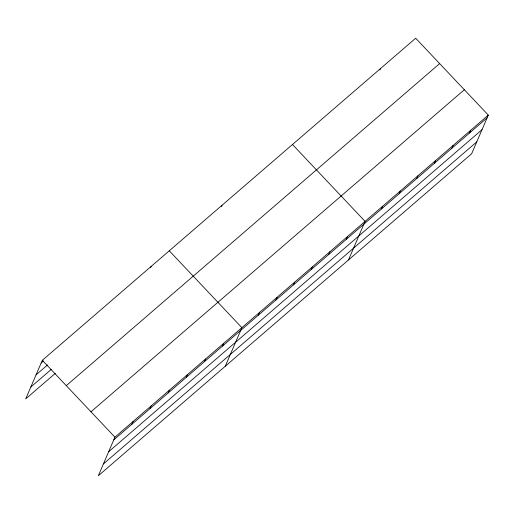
<?xml version="1.0" encoding="UTF-8"?>
<svg xmlns="http://www.w3.org/2000/svg" width="514" height="514" viewBox="0 0 514 514"><rect width="100%" height="100%" fill="white"/><g stroke="black" fill="none" stroke-linecap="round" stroke-linejoin="round"><path stroke-width="0.77" d="M488.3 115.104L114.937 437.157L98.315 475.765L471.672 153.712L488.3 115.104L415.685 38.235L42.328 360.288L25.7 398.896L55.319 373.344M150.544 267.8L151.135 266.432M221.483 206.609L222.074 205.247M131.892 424.249L133.075 421.519M150.03 408.611L151.206 405.874M168.168 392.966L169.344 390.229M186.299 377.321L187.475 374.59M204.437 361.683L205.613 358.945M222.568 346.038L223.744 343.301M225.254 366.264L241.882 327.662L169.267 250.793M258.304 315.21L259.48 312.48M275.909 300.028L277.085 297.298M379.897 69.968L380.482 68.6M293.507 284.846L294.683 282.115M311.111 269.664L312.287 266.933M328.709 254.481L329.885 251.751M346.314 239.299L347.49 236.568M348.466 259.988L365.088 221.38L292.479 144.511M381.516 208.935L382.692 206.198M399.115 193.752L400.29 191.015M416.719 178.57L417.895 175.833M434.317 163.388L435.493 160.651M451.922 148.205L453.097 145.468M469.52 133.023L470.695 130.286M41.146 363.025L43.568 360.937M36.051 374.86L47.539 364.953M30.795 387.061L51.349 369.328M66.287 385.654L439.65 63.601M90.978 411.791L464.335 89.738M113.761 439.894L487.124 117.841M108.666 451.729L482.023 129.676M103.41 463.93L476.774 141.87M42.328 360.288L114.937 437.157"/></g></svg>
